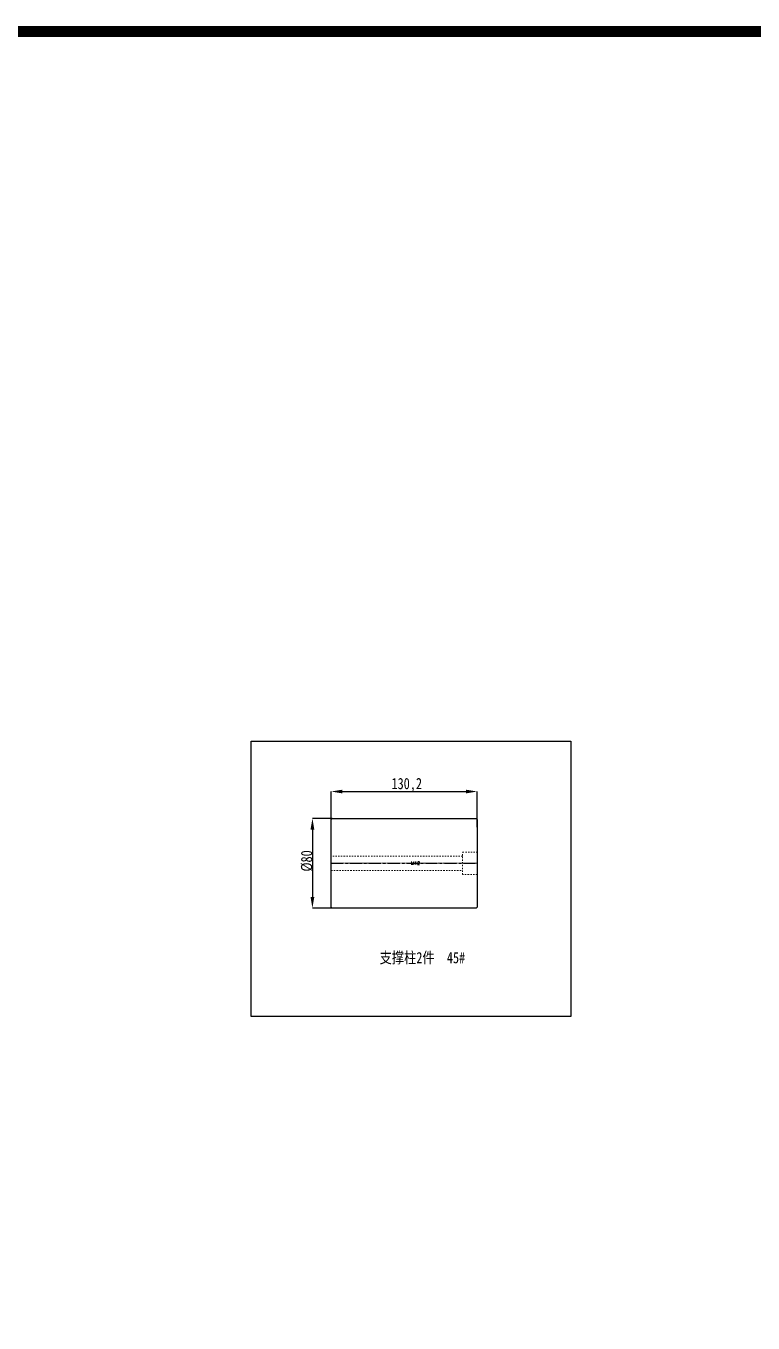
# Model space of a CAD drawing. Header units: millimetres. Extents: x 1188 to 10032, y -1727 to 798.
# Drawn here: x 2456 to 3104, y -358 to 798 of the extents above; entities that cross this region are included whole.
import ezdxf
from ezdxf.enums import TextEntityAlignment as Align

# ---------------------------------------------------------------- set-up
doc = ezdxf.new("R2010")
doc.units = ezdxf.units.MM
doc.header["$LTSCALE"] = 16.335
doc.header["$PDMODE"] = 3
doc.header["$PDSIZE"] = 0.3125
doc.linetypes.add('CENTER', pattern=[0.6, 0.375, -0.075, 0.075, -0.075])
doc.linetypes.add('HIDDEN', pattern=[0.2, 0.1, -0.1])
doc.layers.get('0').update_dxf_attribs({"linetype": 'CONTINUOUS'})
doc.layers.get('Defpoints').update_dxf_attribs({"linetype": 'CONTINUOUS'})
doc.layers.add('screw', color=33, linetype='CONTINUOUS', lineweight=13)
doc.styles.get("Standard").update_dxf_attribs({"font": 'txt', "width": 0.8})
doc.styles.add('TXT', font='txt.shx', dxfattribs={"bigfont": 'gbcbig.shx'})
doc.dimstyles.new('副本 ISO-25-1', dxfattribs={"dimtxt": 10, "dimasz": 10, "dimexe": 0, "dimexo": 0, "dimgap": 0, "dimtad": 1, "dimtxsty": 'Standard', "dimcen": 0, "dimclrd": 6, "dimclre": 6, "dimclrt": 4, "dimazin": 0, "dimtfac": 1, "dimtofl": 0, "dimtmove": 0, "dimatfit": 3, "dimfxl": 0, "dimarcsym": 0})

# ---------------------------------------------------------------- blocks, each defined once
blk = doc.blocks.new('*D123')
at = {"color": 6, "lineweight": -2, "transparency": 16777216}
for p, q in [((2729.2, 91.5), (2711.5, 91.5)), ((2711.5, 81.5), (2711.5, 21.5)), ((2729.2, 11.5), (2711.5, 11.5))]:
    blk.add_line(p, q, dxfattribs=at)
at = {"color": 6, "transparency": 16777216}
for points in [[(2709.8, 81.5), (2713.2, 81.5), (2711.5, 91.5)], [(2709.8, 21.5), (2713.2, 21.5), (2711.5, 11.5)]]:
    blk.add_solid(points, dxfattribs=at)
at = {"layer": 'Defpoints', "color": 0, "transparency": 16777216}
for p in [(2729.2, 91.5), (2711.5, 11.5), (2729.2, 11.5)]:
    blk.add_point(p, dxfattribs=at)
at = {"color": 4, "transparency": 16777216, "insert": (2706.5, 53.6), "char_height": 10, "attachment_point": 5, "rotation": 90}
blk.add_mtext('%%c80', dxfattribs=at)
blk = doc.blocks.new('*D124')
at = {"color": 6, "lineweight": -2, "transparency": 16777216}
for p, q in [((2728.2, 83.7), (2728.2, 115.5)), ((2738.2, 115.5), (2848.4, 115.5)), ((2858.4, 83.7), (2858.4, 115.5))]:
    blk.add_line(p, q, dxfattribs=at)
at = {"color": 6, "transparency": 16777216}
for points in [[(2738.2, 117.1), (2738.2, 113.8), (2728.2, 115.5)], [(2848.4, 117.1), (2848.4, 113.8), (2858.4, 115.5)]]:
    blk.add_solid(points, dxfattribs=at)
at = {"layer": 'Defpoints', "color": 0, "transparency": 16777216}
for p in [(2858.4, 115.5), (2728.2, 83.7), (2858.4, 83.7)]:
    blk.add_point(p, dxfattribs=at)
at = {"color": 4, "transparency": 16777216, "insert": (2795.6, 121.3), "char_height": 10, "attachment_point": 5}
blk.add_mtext('130,2', dxfattribs=at)

msp = doc.modelspace()

# ---------------------------------------------------------------- linework, layer by layer
for p, q in [((2728.211, 90.464), (2729.211, 91.464)), ((2728.211, 12.464), (2728.211, 90.464)), ((2729.211, 91.464), (2857.411, 91.464)), ((2857.411, 91.464), (2858.411, 90.464)), ((2858.411, 90.464), (2858.411, 12.464)), ((2729.211, 11.464), (2728.211, 12.464)), ((2858.411, 12.464), (2857.411, 11.464)), ((2857.411, 11.464), (2729.211, 11.464))]:
    msp.add_line(p, q)
at = {"color": 1, "linetype": 'CENTER', "ltscale": 1.719145}
msp.add_line((2728.211, 51.464), (2858.411, 51.464), dxfattribs=at)
at = {"color": 3, "const_width": 10}
msp.add_lwpolyline([(1193.347, 793.145), (10026.909, 793.145), (10026.909, -1722.049), (1193.347, -1722.049)], close=True, dxfattribs=at)
msp.add_lwpolyline([(2656.817, 160.501), (2941.732, 160.501), (2941.732, -85.192), (2656.817, -85.192)], close=True)
at = {"layer": 'screw', "color": 8, "linetype": 'HIDDEN', "ltscale": 0.746373}
for p, q in [((2845.411, 57.964), (2728.211, 57.964)), ((2845.411, 41.464), (2845.411, 61.464)), ((2845.411, 61.464), (2858.411, 61.464)), ((2728.211, 44.964), (2845.411, 44.964)), ((2858.411, 41.464), (2845.411, 41.464))]:
    msp.add_line(p, q, dxfattribs=at)
at = {"layer": 'screw', "color": 1, "linetype": 'CENTER', "ltscale": 0.466483}
msp.add_line((2858.411, 51.464), (2728.211, 51.464), dxfattribs=at)

# ---------------------------------------------------------------- texts
at = {"insert": (2771.372, -27.654), "char_height": 10, "width": 109.39173, "attachment_point": 1}
msp.add_mtext('{\\fSimSun|b0|i0|c134|p2;支撑柱2件  45#}', dxfattribs=at)
at = {"layer": 'screw', "color": 6, "linetype": 'HIDDEN', "ltscale": 0.746373, "style": 'TXT'}
msp.add_text('M12', height=3, rotation=360, dxfattribs=at).set_placement((2803.311, 51.464), align=Align.MIDDLE)

# ---------------------------------------------------------------- dimensions: what is measured, and where the dimension line sits
dim = msp.add_linear_dim(base=(2858.411, 115.482), p1=(2728.211, 83.728), p2=(2858.411, 83.728), dimstyle='副本 ISO-25-1', override={"dimfxl": 0.18, "dimarcsym": 1})
dim.commit()
dim.dimension.update_dxf_attribs({"geometry": '*D124', "text_midpoint": (2795.637, 115.482), "dimtype": 160})
dim = msp.add_linear_dim(base=(2711.516, 11.464), p1=(2729.211, 91.464), p2=(2729.211, 11.464), angle=90, text='%%c<>', dimstyle='副本 ISO-25-1', override={"dimfxl": 0.18, "dimarcsym": 1})
dim.commit()
dim.dimension.update_dxf_attribs({"geometry": '*D123', "text_midpoint": (2711.516, 53.625), "dimtype": 160})

doc.saveas('drawing.dxf')
